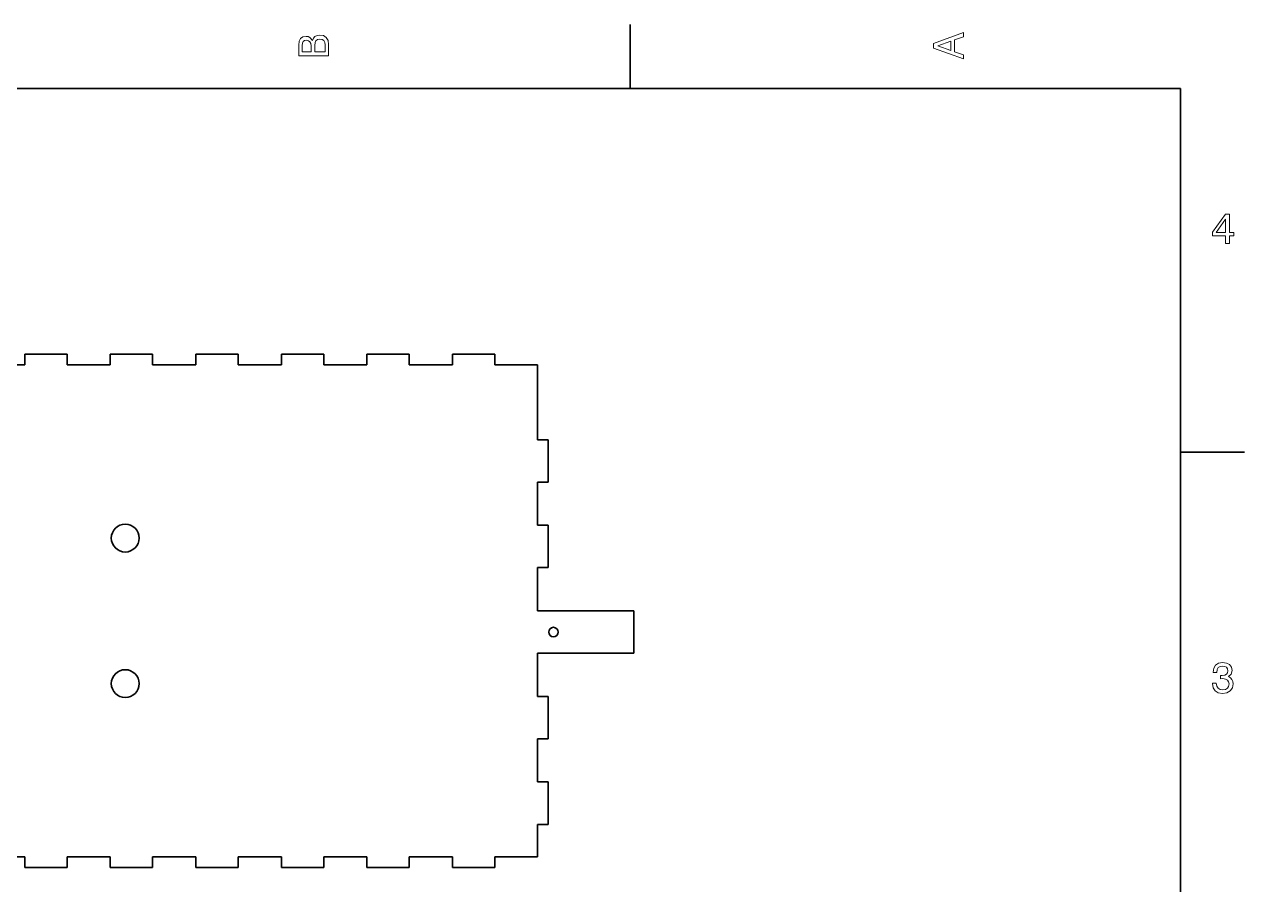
# Model space of a CAD drawing. Extents: x 0 to 297, y 0 to 210.
# Drawn here: x 151.9 to 294.5, y 107 to 207.5 of the extents above; entities that cross this region are included whole.
import ezdxf

# ---------------------------------------------------------------- set-up
doc = ezdxf.new("R2010")
doc.units = 0

msp = doc.modelspace()

# ---------------------------------------------------------------- linework, layer by layer
at = {"color": 7, "lineweight": 35}
for p, q in [((222.699997, 200), (222.699997, 207.5)), ((287, 200), (10, 200)), ((287, 10), (287, 200)), ((151.907578, 167.725922), (151.907578, 168.975922)), ((151.907578, 168.975922), (156.857574, 168.975922)), ((156.857574, 168.975922), (156.857574, 167.725922)), ((161.907578, 167.725922), (161.907578, 168.975922)), ((161.907578, 168.975922), (166.857574, 168.975922)), ((166.857574, 168.975922), (166.857574, 167.725922)), ((171.907578, 167.725922), (171.907578, 168.975922)), ((171.907578, 168.975922), (176.857574, 168.975922)), ((176.857574, 168.975922), (176.857574, 167.725922)), ((181.907578, 167.725922), (181.907578, 168.975922)), ((181.907578, 168.975922), (186.857574, 168.975922)), ((186.857574, 168.975922), (186.857574, 167.725922)), ((191.907578, 167.725922), (191.907578, 168.975922)), ((191.907578, 168.975922), (196.857574, 168.975922)), ((196.857574, 168.975922), (196.857574, 167.725922)), ((201.907578, 167.725922), (201.907578, 168.975922)), ((201.907578, 168.975922), (206.857574, 168.975922)), ((206.857574, 168.975922), (206.857574, 167.725922)), ((151.907578, 167.725922), (146.857574, 167.725922)), ((161.907578, 167.725922), (156.857574, 167.725922)), ((171.907578, 167.725922), (166.857574, 167.725922)), ((181.907578, 167.725922), (176.857574, 167.725922)), ((191.907578, 167.725922), (186.857574, 167.725922)), ((201.907578, 167.725922), (196.857574, 167.725922)), ((211.857574, 167.725922), (206.857574, 167.725922)), ((211.857574, 158.975922), (211.857574, 167.725922)), ((213.107574, 158.975922), (211.857574, 158.975922)), ((213.107574, 154.025925), (213.107574, 158.975922)), ((287, 157.5), (294.5, 157.5)), ((211.857574, 154.025925), (213.107574, 154.025925)), ((211.857574, 148.975922), (211.857574, 154.025925)), ((213.107574, 148.975922), (211.857574, 148.975922)), ((213.107574, 144.025925), (213.107574, 148.975922)), ((211.857574, 144.025925), (213.107574, 144.025925)), ((211.857574, 138.975922), (211.857574, 144.025925)), ((213.107574, 138.975922), (211.857574, 138.975922)), ((213.107574, 138.975922), (223.107574, 138.975922)), ((223.107574, 134.025925), (223.107574, 138.975922)), ((211.857574, 134.025925), (213.107574, 134.025925)), ((211.857574, 128.975922), (211.857574, 134.025925)), ((213.107574, 134.025925), (223.107574, 134.025925)), ((213.107574, 128.975922), (211.857574, 128.975922)), ((213.107574, 124.025925), (213.107574, 128.975922)), ((211.857574, 124.025925), (213.107574, 124.025925)), ((211.857574, 118.975922), (211.857574, 124.025925)), ((213.107574, 118.975922), (211.857574, 118.975922)), ((213.107574, 114.025925), (213.107574, 118.975922)), ((211.857574, 114.025925), (213.107574, 114.025925)), ((211.857574, 110.225922), (211.857574, 114.025925)), ((146.857574, 110.225922), (151.907578, 110.225922)), ((151.907578, 108.975922), (151.907578, 110.225922)), ((156.857574, 110.225922), (161.907578, 110.225922)), ((156.857574, 110.225922), (156.857574, 108.975922)), ((161.907578, 108.975922), (161.907578, 110.225922)), ((166.857574, 110.225922), (171.907578, 110.225922)), ((166.857574, 110.225922), (166.857574, 108.975922)), ((171.907578, 108.975922), (171.907578, 110.225922)), ((176.857574, 110.225922), (181.907578, 110.225922)), ((176.857574, 110.225922), (176.857574, 108.975922)), ((181.907578, 108.975922), (181.907578, 110.225922)), ((186.857574, 110.225922), (191.907578, 110.225922)), ((186.857574, 110.225922), (186.857574, 108.975922)), ((191.907578, 108.975922), (191.907578, 110.225922)), ((196.857574, 110.225922), (201.907578, 110.225922)), ((196.857574, 110.225922), (196.857574, 108.975922)), ((201.907578, 108.975922), (201.907578, 110.225922)), ((206.857574, 110.225922), (211.857574, 110.225922)), ((206.857574, 110.225922), (206.857574, 108.975922)), ((151.907578, 108.975922), (156.857574, 108.975922)), ((161.907578, 108.975922), (166.857574, 108.975922)), ((171.907578, 108.975922), (176.857574, 108.975922)), ((181.907578, 108.975922), (186.857574, 108.975922)), ((191.907578, 108.975922), (196.857574, 108.975922)), ((201.907578, 108.975922), (206.857574, 108.975922))]:
    msp.add_line(p, q, dxfattribs=at)
at = {"color": 7, "lineweight": 13}
for points in [[(185.542007, 205.630417), (185.249496, 205.983429), (185.052811, 206.074219), (184.81073, 206.104477), (184.432495, 206.03891), (184.160156, 205.842224), (183.993729, 205.524506), (183.933212, 205.080704), (183.933212, 203.835022), (187.433212, 203.835022), (187.433212, 205.151306), (187.36261, 205.620331), (187.155838, 205.968307), (186.828018, 206.185165), (186.384216, 206.260818), (186.08667, 206.215424), (185.839554, 206.094391), (185.65799, 205.897705)], [(185.385666, 204.984879), (185.385666, 204.298996), (184.351807, 204.298996), (184.351807, 205.025223), (184.382065, 205.297562), (184.472839, 205.489197), (184.629181, 205.605194), (184.86116, 205.645538), (185.093155, 205.600143), (185.254532, 205.479111), (185.355408, 205.272339)], [(187.014618, 205.095825), (187.014618, 204.298996), (185.809296, 204.298996), (185.809296, 205.050446), (185.844589, 205.368164), (185.9505, 205.595108), (186.132065, 205.731277), (186.394302, 205.776657), (186.671692, 205.731277), (186.863327, 205.605194), (186.979324, 205.393372)], [(261.633209, 203.466858), (261.633209, 203.930847), (260.604401, 204.298996), (260.604401, 205.695969), (261.633209, 206.064133), (261.633209, 206.538193), (258.128174, 205.257217), (258.128174, 204.742798)], [(260.17572, 204.460388), (258.632477, 205), (260.17572, 205.539627)], [(292.277374, 181.916794), (292.731262, 181.916794), (292.731262, 182.784225), (293.23056, 182.784225), (293.23056, 183.187683), (292.731262, 183.187683), (292.731262, 185.341141), (292.272339, 185.341141), (290.739197, 183.228027), (290.739197, 182.784225), (292.277374, 182.784225)], [(291.162842, 183.187683), (292.277374, 184.756134), (292.277374, 183.187683)], [(290.729126, 130.51622), (290.729126, 130.480911), (290.809814, 129.996765), (291.046844, 129.633652), (291.420044, 129.401657), (291.914276, 129.315933), (292.438782, 129.401657), (292.832153, 129.623566), (293.08429, 129.976593), (293.175079, 130.430481), (293.134735, 130.728027), (293.023773, 130.970108), (292.842224, 131.156708), (292.600159, 131.292877), (292.927948, 131.565216), (293.043945, 131.998932), (292.968292, 132.392303), (292.751434, 132.68985), (292.398407, 132.87645), (291.914276, 132.942017), (291.460388, 132.861313), (291.112396, 132.63942), (290.885468, 132.286392), (290.809814, 131.817368), (290.809814, 131.782074), (291.258636, 131.782074), (291.299011, 132.104828), (291.430115, 132.336823), (291.641937, 132.478027), (291.939484, 132.528473), (292.201721, 132.488113), (292.393372, 132.382217), (292.509369, 132.210739), (292.554749, 131.97876), (292.509369, 131.731628), (292.388336, 131.565216), (292.176514, 131.46434), (291.889069, 131.434082), (291.692383, 131.439133), (291.692383, 131.04071), (291.939484, 131.050797), (292.257202, 131.005417), (292.494232, 130.884369), (292.635468, 130.687683), (292.685883, 130.430481), (292.630402, 130.13797), (292.484161, 129.921112), (292.252167, 129.784943), (291.944519, 129.739563), (291.626801, 129.789993), (291.394806, 129.941284), (291.248566, 130.183365), (291.193085, 130.51622)]]:
    msp.add_lwpolyline(points, close=True, dxfattribs=at)
at = {"color": 7, "lineweight": 35}
for centre, radius in [((163.657578, 147.475922), 1.625), ((213.707581, 136.500916), 0.55), ((163.657578, 130.475922), 1.625)]:
    msp.add_circle(centre, radius, dxfattribs=at)

doc.saveas('drawing.dxf')
